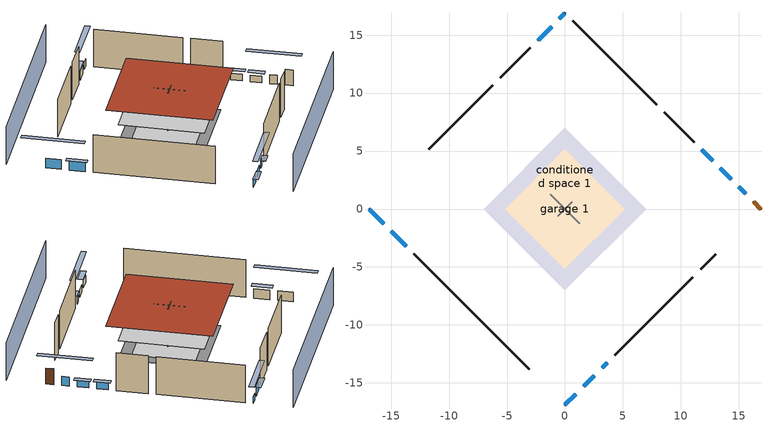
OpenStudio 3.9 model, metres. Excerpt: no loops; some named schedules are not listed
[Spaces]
conditioned space 1
 floor to garage 1 (Floor1 construction): -5.17,0 0,5.17 5.17,0 0,-5.17 z0
 floor foundation (Slab2 construction): -6.99,0 0,6.99 6.99,0 0,-6.99 z0
 floor adiabatic (AdiabaticFloorConstruction): -6.99,0 0,6.99 6.99,0 0,-6.99 z2.44
 wall outside (Wall3 construction): -13.05,-3.86 -3.1,-13.8 z0:4.88
 wall outside (Wall4 construction): -6.23,10.68 -11.75,5.15 z0:4.88
 wall outside (Wall7 construction): 7.9,9 0.66,16.25 z0:4.88
 wall outside (Wall8 construction): 4.3,-12.61 11.04,-5.87 z0:4.88
 wall outside (AdiabaticWallConstruction): -16.91,0 -15.63,-1.27 / -14.98,-1.93 -13.71,-3.2 z0:1.22; 0,16.91 -0.51,16.4 z0:0.95; -1.16,15.74 -2.33,14.58 z0:1.07; 15.6,1.3 14.98,1.92 z0:1.16; 14.33,2.58 13.4,3.51 z0:0.85; 12.74,4.17 11.8,5.1 z0:0.89; 1.6,-15.31 2.54,-14.37 / 0,-16.91 0.94,-15.96 z0:0.92; 3.19,-13.71 3.64,-13.26 z0:0.86
 wall outside (AdiabaticWallConstruction 1): 16.91,0 16.26,0.65 z0:2.03
 wall to garage 1 (Wall5 construction): 1.29,-1.29 -1.29,1.29 z0:4.88
 wall to garage 1 (Wall6 construction): 0.65,0.65 -0.65,-0.65 z0:4.88
 window (WindowConstruction): -16.91,0 -15.63,-1.27 z0:1.22
 window (WindowConstruction 1): -14.98,-1.93 -13.71,-3.2 z0:1.22
 window (WindowConstruction 2): 0,16.91 -0.51,16.4 z0:0.94
 window (WindowConstruction 3): -1.16,15.74 -2.33,14.58 z0:1.07
 window (WindowConstruction 4): 15.6,1.3 14.98,1.92 z0:1.16
 window (WindowConstruction 5): 14.33,2.58 13.4,3.51 z0:0.85
 window (WindowConstruction 6): 12.74,4.17 11.8,5.1 z0:0.88
 window (WindowConstruction 7): 1.6,-15.31 2.54,-14.37 z0:0.91
 window (WindowConstruction 8): 3.2,-13.71 3.64,-13.26 z0:0.85
 window (WindowConstruction 9): 0,-16.91 0.94,-15.96 z0:0.91
 door (Door): 16.91,0 16.26,0.65 z0:2.03
 ceiling adiabatic (AdiabaticFloorConstruction): 0,-6.99 6.99,0 0,6.99 -6.99,0 z2.44
 roof outside (Roof1 construction): 0,8.69 -8.69,0 0,-8.69 8.69,0 z4.88
garage 1
 floor foundation (Slab1 construction): -5.17,0 0,5.17 5.17,0 0,-5.17 z0
 wall outside (Wall1 construction): -2.99,13.92 -5.57,11.33 z0:4.88
 wall outside (Wall2 construction): 11.15,5.76 8.56,8.35 z0:4.88
 wall outside (Wall9 construction): 11.7,-5.21 12.99,-3.92 z0:4.88
shading: 3.23,-20.14 20.14,-3.23 / -3.23,20.14 -20.14,3.23 z0:4.88; -13.69,-3.21 -18.85,1.94 -19.28,1.51 -14.13,-3.64 z3.96; -13.49,-3.42 -15.19,-1.71 -15.62,-2.14 -13.92,-3.85 z1.52; -2.45,14.46 1.94,18.85 1.51,19.28 -2.88,14.89 z3.69; -2.54,14.36 -0.95,15.96 -1.38,16.39 -2.97,14.79 z1.37; 13.04,3.86 17.54,-0.64 17.97,-0.21 13.48,4.29 z3.9; 13.18,3.73 14.54,2.36 14.97,2.79 13.61,4.16 z1.16; 11.59,5.32 12.95,3.95 13.39,4.38 12.02,5.75 z1.19; 4.48,-12.43 -0.34,-17.25 0.09,-17.68 4.91,-12.86 z3.66; 3.86,-13.05 2.98,-13.93 3.41,-14.36 4.29,-13.48 z1.16; 1.16,-15.75 -0.22,-17.12 0.22,-17.55 1.59,-16.18 z1.22
[Site]
Portland Intl Arpt_OR: Latitude {deg}=45.59; Longitude {deg}=-122.6; Time Zone {hr}=-8; Elevation {m}=33; Terrain=Suburbs; Keep Site Location Information=Yes
[Site:GroundTemperature:Shallow]
10.2558, 8.96328, 8.85977, 9.47314, 11.9355, 14.3863, 16.5111, 17.8571, 17.9714, 16.8767, 14.8061, 12.4304
[Site:WaterMainsTemperature]
Calculation Method=Schedule; Temperature Schedule=mains temperature schedule
[Building]
Building 1
[Material] Roughness=Rough
Name | Thickness {m} | Conductivity {W/m-K} | Density {kg/m3} | Specific Heat {J/kg-K} | Thermal Absorptance | Solar Absorptance | Visible Absorptance
asphalt or fiberglass shingles | 0.00635 | 0.162714 | 1121.4 | 1465.45 | 0.9 | 0.85 | 0.85
roof rigid ins | 0.103632 | 0.029427 | 32.04 | 1214.23 | 0.9 | 0.7 | 0.7
osb sheathing 0.75 in. | 0.01905 | 0.115458 | 512.64 | 1214.23 | 0.9 | 0.7 | 0.7
roof stud and cavity | 0.2032 | 0.161866 | 78.34581 | 1123.46 | 0.9 | 0.7 | 0.7
gypsum board | 0.0127 | 0.160291 | 801 | 837.4 | 0.9 | 0.6 | 0.6
wood siding | 0.0254 | 0.102417 | 544.68 | 1172.36 | 0.9 | 0.85 | 0.85
osb sheathing 0.5 in. | 0.0127 | 0.115458 | 512.64 | 1214.23 | 0.9 | 0.7 | 0.7
wall stud and cavity | 0.1397 | 0.727959 | 139.0536 | 1170.24 | 0.9 | 0.6 | 0.6
wall stud and cavity 1 | 0.1397 | 0.550994 | 139.0536 | 1170.24 | 0.9 | 0.7 | 0.7
osb sheathing 0.5 in. 1; osb sheathing 0.5 in. 2 | 0.0127 | 0.115458 | 512.64 | 1214.23
wall stud and cavity 2 | 0.1397 | 0.335416 | 139.0536 | 1170.24 | 0.9 | 0.7 | 0.7
floor stud and cavity | 0.1397 | 0.923637 | 92.3553 | 1139.71 | 0.9 | 0.7 | 0.7
floor covering | 0.0127 | 0.0433444 | 54.468 | 1339.84 | 0.9 | 0.6 | 0.6
concrete 4.0 in. | 0.1016 | 1.803125 | 2242.8 | 837.4 | 0.9 | 0.7 | 0.7
floor covering 1 | 0.0127 | 0.0450781 | 54.468 | 1339.84 | 0.9 | 0.9 | 0.9
wood siding 1; wood siding 2 | 0.0254 | 0.102417 | 544.68 | 1172.36
wall rigid ins; floor rigid ins | 0.512978 | 0.029427 | 32.04 | 1214.23 | 0.9 | 0.7 | 0.7
wall stud and cavity 3 | 0.0889 | 0.380278 | 52.3479 | 1209.89 | 0.9 | 0.7 | 0.7
door material | 0.04445 | 0.0612267 | 512.64 | 1214.23 | 0.9 | 0.7 | 0.7
floor stud and cavity 1 | 0.1397 | 1.75129 | 37.0049 | 1207.88 | 0.9 | 0.7 | 0.7
wall stud and cavity 4 | 0.0889 | 0.391764 | 83.0341 | 1211.67 | 0.9 | 0.7 | 0.7
furniture material conditioned space 1; furniture material garage 1 | 0.1524 | 0.115458 | 640.8 | 1214.23 | 0.9 | 0.6 | 0.6
[Construction]
Roof1 construction: asphalt or fiberglass shingles, roof rigid ins, osb sheathing 0.75 in., roof stud and cavity, gypsum board
Wall1 construction; Wall2 construction: wood siding, osb sheathing 0.5 in., wall stud and cavity
Wall3 construction; Wall4 construction: wood siding, osb sheathing 0.5 in., wall stud and cavity 1, gypsum board
Wall5 construction: osb sheathing 0.5 in. 1, wall stud and cavity 2, gypsum board
Wall6 construction: osb sheathing 0.5 in. 2, wall stud and cavity 2, gypsum board
Wall7 construction; Wall8 construction: wood siding, osb sheathing 0.5 in. 2, wall stud and cavity 1, gypsum board
Wall9 construction: wood siding, osb sheathing 0.5 in. 2, wall stud and cavity
Floor1 construction: floor stud and cavity, osb sheathing 0.75 in., floor covering
Slab1 construction: concrete 4.0 in.
Slab2 construction: concrete 4.0 in., floor covering 1
WindowConstruction; WindowConstruction 1; WindowConstruction 2; WindowConstruction 3; WindowConstruction 4; WindowConstruction 5; WindowConstruction 6; WindowConstruction 7; WindowConstruction 8; WindowConstruction 9: WindowMaterial
AdiabaticWallConstruction: wood siding 1, wall rigid ins, wall stud and cavity 3, gypsum board
Door: door material
AdiabaticWallConstruction 1: wood siding 2, wall rigid ins, wall stud and cavity 3, gypsum board
AdiabaticFloorConstruction: floor stud and cavity 1, floor rigid ins, osb sheathing 0.75 in., floor covering
PartitionWallConstruction: gypsum board, wall stud and cavity 4, gypsum board
furniture construction conditioned space 1: furniture material conditioned space 1
furniture construction garage 1: furniture material garage 1
[WindowMaterial:SimpleGlazingSystem]
WindowMaterial: U-Factor {W/m2-K}=2.78222; Solar Heat Gain Coefficient=0.56
[ThermalZone] Multiplier=1; Use Ideal Air Loads=No
Name | Volume {m3} | Thermostat
conditioned space | 606.66 | conditioned space temperature setpoint
garage | 130.484
[Sizing:Zone] Zone Cooling Design Supply Air Temperature Input Method=SupplyAirTemperature; Zone Cooling Design Supply Air Temperature {C}=14; Zone Cooling Design Supply Air Temperature Difference {deltaC}=11.11; Zone Heating Design Supply Air Temperature Input Method=SupplyAirTemperature; Zone Heating Design Supply Air Temperature {C}=40; Zone Heating Design Supply Air Temperature Difference {deltaC}=11.11; Zone Cooling Design Supply Air Humidity Ratio {kg-H2O/kg-air}=0.0085; Zone Heating Design Supply Air Humidity Ratio {kg-H2O/kg-air}=0.008; Cooling Design Air Flow Method=DesignDay; Heating Design Air Flow Method=DesignDay; Account for Dedicated Outdoor Air System=No; Dedicated Outdoor Air System Control Strategy=NeutralSupplyAir; Dedicated Outdoor Air Low Setpoint Temperature for Design {C}=autosize; Dedicated Outdoor Air High Setpoint Temperature for Design {C}=autosize; Zone Load Sizing Method=Sensible Load Only No Latent Load; Zone Latent Cooling Design Supply Air Humidity Ratio Input Method=HumidityRatioDifference; Zone Cooling Design Supply Air Humidity Ratio Difference {kgWater/kgDryAir}=0.005; Zone Latent Heating Design Supply Air Humidity Ratio Input Method=HumidityRatioDifference; Zone Humidification Design Supply Air Humidity Ratio Difference {kgWater/kgDryAir}=0.005; Sizing Option=Coincident
conditioned space; garage
[Space]
Name | Thermal Zone | Volume {m3}
conditioned space 1 | conditioned space | 606.66
garage 1 | garage | 130.484
[ThermostatSetpoint:DualSetpoint]
conditioned space temperature setpoint: Heating Setpoint Temperature Schedule=heating setpoint; Cooling Setpoint Temperature Schedule=cooling setpoint; Temperature Difference Between Cutout And Setpoint {deltaC}=0
[Foundation:Kiva] Wall Height Above Grade {m}=0.1016; Wall Depth Below Slab {m}=0.2032
Name | Initial Indoor Air Temperature {C}
Foundation Kiva 1 | 13.4258
Foundation Kiva 2 | 20
[Foundation:Kiva:Settings]
Soil Conductivity {W/m-K}=0.8655; Soil Density {kg/m3}=1842.3; Soil Specific Heat {J/kg-K}=418.7; Ground Solar Absorptivity=0.9; Ground Thermal Absorptivity=0.9; Ground Surface Roughness {m}=0.03; Far-Field Width {m}=40; Deep-Ground Boundary Condition=ZeroFlux; Deep-Ground Depth {m}=40; Minimum Cell Dimension {m}=0.2; Maximum Cell Growth Coefficient=3; Simulation Timestep=Timestep
[SurfaceProperty:ExposedFoundationPerimeter] Exposed Perimeter Calculation Method=TotalExposedPerimeter
Name | Total Exposed Perimeter {m}
Slab1 | 18.288
Slab2 | 35.57016
[SurfaceProperty:IncidentSolarMultiplier] Incident Solar Multiplier=1; Incident Solar Multiplier Schedule=trans schedule winter=0.85 summer=0.7
Window1; Window2; Window3; Window4; Window5; Window6; Window7; Window8; Window9; Window10
[InternalMass:Definition] Design Level Calculation Method=SurfaceArea
Name | Construction | Surface Area {m2}
partition wall mass | PartitionWallConstruction | 248.794
furniture mass conditioned space 1 | furniture construction conditioned space 1 | 99.51774
furniture mass garage 1 | furniture construction garage 1 | 5.35122
[InternalMass] Multiplier=1
Name | Internal Mass Definition | Space or SpaceType
partition wall mass | partition wall mass | conditioned space 1
furniture mass conditioned space 1 | furniture mass conditioned space 1 | conditioned space 1
furniture mass garage 1 | furniture mass garage 1 | garage 1
[External:File]
External File 1: File=in.schedules.csv
[ElectricEquipment:Definition] Design Level Calculation Method=EquipmentLevel
Name | Design Level {W} | Fraction Latent | Fraction Radiant | Fraction Lost
ceiling fan | 16.8392 | 0 | 0.558 | 0
clothes washer | 1473.38 | 0.03 | 0.162 | 0.7
clothes dryer | 8078.42 | 0.015 | 0.081 | 0.85
dishwasher | 694.961 | 0.3 | 0.18 | 0.4
fridge | 49.4292 | 0 | 0.6 | 0
cooking range | 1799.09 | 0.08 | 0.432 | 0.2
misc tv | 627.433 | 0 | 0.6 | 0
misc plug loads | 387.995 | 0.021 | 0.558 | 0.049
whole house fan; mech vent house fan | 0 | 0 | 0 | 1
mech vent house fan cfis | 0 | 0 | 0 | 0
mech vent range fan 0 | 30 | 0 | 0 | 1
mech vent bath fan 0 | 45 | 0 | 0 | 1
[ElectricEquipment] Space or SpaceType=conditioned space 1
Name | Electric Equipment Definition | Schedule
ceiling fan | ceiling fan | ceiling_fan
clothes washer | clothes washer | clothes_washer
clothes dryer | clothes dryer | clothes_dryer
dishwasher | dishwasher | dishwasher
fridge | fridge | fridge schedule
cooking range | cooking range | cooking_range
misc tv | misc tv | plug_loads_tv
misc plug loads | misc plug loads | plug_loads_other
whole house fan | whole house fan | Always On Discrete
mech vent house fan | mech vent house fan | mech vent house fan schedule
mech vent house fan cfis | mech vent house fan cfis | mech vent house fan cfis schedule
mech vent range fan 0 | mech vent range fan 0 | mech vent range fan 0 schedule
mech vent bath fan 0 | mech vent bath fan 0 | mech vent bath fan 0 schedule
[EnergyManagementSystem:Sensor]
Name | Output Variable or Output Meter Index Key | Output Variable or Output Meter
water_heater_amb_temp | garage | Zone Mean Air Temperature
water_heater_amb_rh | garage | Zone Air Relative Humidity
water_heater_T_set | water heater setpoint | Schedule Value
fridge_tin_s; tin_s | conditioned space | Zone Mean Air Temperature
out_pb_s |  | Site Outdoor Air Barometric Pressure
out_wt_s |  | Site Outdoor Air Humidity Ratio
win_s | conditioned space | Zone Air Humidity Ratio
site_vw_s |  | Site Wind Speed
tout_s | conditioned space | Zone Outdoor Air Drybulb Temperature
cool_season | cooling season schedule | Schedule Value
natural_vent_s | natural vent schedule | Schedule Value
htg_sp_s | heating setpoint | Schedule Value
clg_sp_s | cooling setpoint | Schedule Value
mech_vent_range_fan_0_sch_s | mech vent range fan 0 schedule | Schedule Value
mech_vent_bath_fan_0_sch_s | mech vent bath fan 0 schedule | Schedule Value
clothes_dryer_exhaust_0_sch_s | clothes_dryer | Schedule Value
conditioned_space_htg_unmet_s | conditioned space | Zone Heating Setpoint Not Met Time
conditioned_space_clg_unmet_s | conditioned space | Zone Cooling Setpoint Not Met Time
htg_load_cond |  | Heating:EnergyTransfer:Zone:CONDITIONED SPACE
clg_load_cond |  | Cooling:EnergyTransfer:Zone:CONDITIONED SPACE
s_conv | Floor1 | Surface Inside Face Convection Heat Gain Energy
s_ig | Floor1 | Surface Inside Face Internal Gains Radiation Heat Gain Energy
s_sol | Floor1 | Surface Inside Face Solar Radiation Heat Gain Energy
s_lgt | Floor1 | Surface Inside Face Lights Radiation Heat Gain Energy
s_surf | Floor1 | Surface Inside Face Net Surface Thermal Radiation Heat Gain Energy
s_conv_1 | inferred conditioned ceiling | Surface Inside Face Convection Heat Gain Energy
s_ig_1 | inferred conditioned ceiling | Surface Inside Face Internal Gains Radiation Heat Gain Energy
s_sol_1 | inferred conditioned ceiling | Surface Inside Face Solar Radiation Heat Gain Energy
s_lgt_1 | inferred conditioned ceiling | Surface Inside Face Lights Radiation Heat Gain Energy
s_surf_1 | inferred conditioned ceiling | Surface Inside Face Net Surface Thermal Radiation Heat Gain Energy
s_conv_2 | inferred conditioned floor | Surface Inside Face Convection Heat Gain Energy
s_ig_2 | inferred conditioned floor | Surface Inside Face Internal Gains Radiation Heat Gain Energy
s_sol_2 | inferred conditioned floor | Surface Inside Face Solar Radiation Heat Gain Energy
s_lgt_2 | inferred conditioned floor | Surface Inside Face Lights Radiation Heat Gain Energy
s_surf_2 | inferred conditioned floor | Surface Inside Face Net Surface Thermal Radiation Heat Gain Energy
s_conv_3 | Roof1 | Surface Inside Face Convection Heat Gain Energy
s_ig_3 | Roof1 | Surface Inside Face Internal Gains Radiation Heat Gain Energy
s_sol_3 | Roof1 | Surface Inside Face Solar Radiation Heat Gain Energy
s_lgt_3 | Roof1 | Surface Inside Face Lights Radiation Heat Gain Energy
s_surf_3 | Roof1 | Surface Inside Face Net Surface Thermal Radiation Heat Gain Energy
s_conv_4 | Slab2 | Surface Inside Face Convection Heat Gain Energy
s_ig_4 | Slab2 | Surface Inside Face Internal Gains Radiation Heat Gain Energy
s_sol_4 | Slab2 | Surface Inside Face Solar Radiation Heat Gain Energy
s_lgt_4 | Slab2 | Surface Inside Face Lights Radiation Heat Gain Energy
s_surf_4 | Slab2 | Surface Inside Face Net Surface Thermal Radiation Heat Gain Energy
ss_sol | Door1 | Surface Inside Face Solar Radiation Heat Gain Energy
ss_lgt | Door1 | Surface Inside Face Lights Radiation Heat Gain Energy
ss_conv | Door1 | Surface Inside Face Convection Heat Gain Energy
ss_ig | Door1 | Surface Inside Face Internal Gains Radiation Heat Gain Energy
ss_surf | Door1 | Surface Inside Face Net Surface Thermal Radiation Heat Gain Energy
ss_conv_1 | Window1 | Surface Inside Face Convection Heat Gain Energy
ss_ig_1 | Window1 | Surface Inside Face Internal Gains Radiation Heat Gain Energy
ss_surf_1 | Window1 | Surface Inside Face Net Surface Thermal Radiation Heat Gain Energy
ss_trans_in | Window1 | Surface Window Transmitted Solar Radiation Rate
ss_back_out | Window1 | Surface Window Shortwave from Zone Back Out Window Heat Transfer Rate
ss_trans_out | Window1 | Surface Inside Face Initial Transmitted Diffuse Transmitted Out Window Solar Radiation Rate
ss_conv_2 | Window10 | Surface Inside Face Convection Heat Gain Energy
ss_ig_2 | Window10 | Surface Inside Face Internal Gains Radiation Heat Gain Energy
ss_surf_2 | Window10 | Surface Inside Face Net Surface Thermal Radiation Heat Gain Energy
ss_trans_in_1 | Window10 | Surface Window Transmitted Solar Radiation Rate
ss_back_out_1 | Window10 | Surface Window Shortwave from Zone Back Out Window Heat Transfer Rate
ss_trans_out_1 | Window10 | Surface Inside Face Initial Transmitted Diffuse Transmitted Out Window Solar Radiation Rate
ss_conv_3 | Window2 | Surface Inside Face Convection Heat Gain Energy
ss_ig_3 | Window2 | Surface Inside Face Internal Gains Radiation Heat Gain Energy
ss_surf_3 | Window2 | Surface Inside Face Net Surface Thermal Radiation Heat Gain Energy
ss_trans_in_2 | Window2 | Surface Window Transmitted Solar Radiation Rate
ss_back_out_2 | Window2 | Surface Window Shortwave from Zone Back Out Window Heat Transfer Rate
ss_trans_out_2 | Window2 | Surface Inside Face Initial Transmitted Diffuse Transmitted Out Window Solar Radiation Rate
ss_conv_4 | Window3 | Surface Inside Face Convection Heat Gain Energy
ss_ig_4 | Window3 | Surface Inside Face Internal Gains Radiation Heat Gain Energy
ss_surf_4 | Window3 | Surface Inside Face Net Surface Thermal Radiation Heat Gain Energy
ss_trans_in_3 | Window3 | Surface Window Transmitted Solar Radiation Rate
ss_back_out_3 | Window3 | Surface Window Shortwave from Zone Back Out Window Heat Transfer Rate
ss_trans_out_3 | Window3 | Surface Inside Face Initial Transmitted Diffuse Transmitted Out Window Solar Radiation Rate
ss_conv_5 | Window4 | Surface Inside Face Convection Heat Gain Energy
ss_ig_5 | Window4 | Surface Inside Face Internal Gains Radiation Heat Gain Energy
ss_surf_5 | Window4 | Surface Inside Face Net Surface Thermal Radiation Heat Gain Energy
ss_trans_in_4 | Window4 | Surface Window Transmitted Solar Radiation Rate
ss_back_out_4 | Window4 | Surface Window Shortwave from Zone Back Out Window Heat Transfer Rate
ss_trans_out_4 | Window4 | Surface Inside Face Initial Transmitted Diffuse Transmitted Out Window Solar Radiation Rate
ss_conv_6 | Window5 | Surface Inside Face Convection Heat Gain Energy
ss_ig_6 | Window5 | Surface Inside Face Internal Gains Radiation Heat Gain Energy
ss_surf_6 | Window5 | Surface Inside Face Net Surface Thermal Radiation Heat Gain Energy
ss_trans_in_5 | Window5 | Surface Window Transmitted Solar Radiation Rate
ss_back_out_5 | Window5 | Surface Window Shortwave from Zone Back Out Window Heat Transfer Rate
ss_trans_out_5 | Window5 | Surface Inside Face Initial Transmitted Diffuse Transmitted Out Window Solar Radiation Rate
ss_conv_7 | Window6 | Surface Inside Face Convection Heat Gain Energy
ss_ig_7 | Window6 | Surface Inside Face Internal Gains Radiation Heat Gain Energy
ss_surf_7 | Window6 | Surface Inside Face Net Surface Thermal Radiation Heat Gain Energy
ss_trans_in_6 | Window6 | Surface Window Transmitted Solar Radiation Rate
ss_back_out_6 | Window6 | Surface Window Shortwave from Zone Back Out Window Heat Transfer Rate
ss_trans_out_6 | Window6 | Surface Inside Face Initial Transmitted Diffuse Transmitted Out Window Solar Radiation Rate
ss_conv_8 | Window7 | Surface Inside Face Convection Heat Gain Energy
ss_ig_8 | Window7 | Surface Inside Face Internal Gains Radiation Heat Gain Energy
ss_surf_8 | Window7 | Surface Inside Face Net Surface Thermal Radiation Heat Gain Energy
ss_trans_in_7 | Window7 | Surface Window Transmitted Solar Radiation Rate
ss_back_out_7 | Window7 | Surface Window Shortwave from Zone Back Out Window Heat Transfer Rate
ss_trans_out_7 | Window7 | Surface Inside Face Initial Transmitted Diffuse Transmitted Out Window Solar Radiation Rate
ss_conv_9 | Window8 | Surface Inside Face Convection Heat Gain Energy
ss_ig_9 | Window8 | Surface Inside Face Internal Gains Radiation Heat Gain Energy
ss_surf_9 | Window8 | Surface Inside Face Net Surface Thermal Radiation Heat Gain Energy
ss_trans_in_8 | Window8 | Surface Window Transmitted Solar Radiation Rate
ss_back_out_8 | Window8 | Surface Window Shortwave from Zone Back Out Window Heat Transfer Rate
ss_trans_out_8 | Window8 | Surface Inside Face Initial Transmitted Diffuse Transmitted Out Window Solar Radiation Rate
ss_conv_10 | Window9 | Surface Inside Face Convection Heat Gain Energy
ss_ig_10 | Window9 | Surface Inside Face Internal Gains Radiation Heat Gain Energy
ss_surf_10 | Window9 | Surface Inside Face Net Surface Thermal Radiation Heat Gain Energy
ss_trans_in_9 | Window9 | Surface Window Transmitted Solar Radiation Rate
ss_back_out_9 | Window9 | Surface Window Shortwave from Zone Back Out Window Heat Transfer Rate
ss_trans_out_9 | Window9 | Surface Inside Face Initial Transmitted Diffuse Transmitted Out Window Solar Radiation Rate
s_conv_5 | Wall3 | Surface Inside Face Convection Heat Gain Energy
s_ig_5 | Wall3 | Surface Inside Face Internal Gains Radiation Heat Gain Energy
s_sol_5 | Wall3 | Surface Inside Face Solar Radiation Heat Gain Energy
s_lgt_5 | Wall3 | Surface Inside Face Lights Radiation Heat Gain Energy
s_surf_5 | Wall3 | Surface Inside Face Net Surface Thermal Radiation Heat Gain Energy
s_conv_6 | Wall4 | Surface Inside Face Convection Heat Gain Energy
s_ig_6 | Wall4 | Surface Inside Face Internal Gains Radiation Heat Gain Energy
s_sol_6 | Wall4 | Surface Inside Face Solar Radiation Heat Gain Energy
s_lgt_6 | Wall4 | Surface Inside Face Lights Radiation Heat Gain Energy
s_surf_6 | Wall4 | Surface Inside Face Net Surface Thermal Radiation Heat Gain Energy
s_conv_7 | Wall5 | Surface Inside Face Convection Heat Gain Energy
s_ig_7 | Wall5 | Surface Inside Face Internal Gains Radiation Heat Gain Energy
s_sol_7 | Wall5 | Surface Inside Face Solar Radiation Heat Gain Energy
s_lgt_7 | Wall5 | Surface Inside Face Lights Radiation Heat Gain Energy
s_surf_7 | Wall5 | Surface Inside Face Net Surface Thermal Radiation Heat Gain Energy
s_conv_8 | Wall6 | Surface Inside Face Convection Heat Gain Energy
s_ig_8 | Wall6 | Surface Inside Face Internal Gains Radiation Heat Gain Energy
s_sol_8 | Wall6 | Surface Inside Face Solar Radiation Heat Gain Energy
s_lgt_8 | Wall6 | Surface Inside Face Lights Radiation Heat Gain Energy
s_surf_8 | Wall6 | Surface Inside Face Net Surface Thermal Radiation Heat Gain Energy
s_conv_9 | Wall7 | Surface Inside Face Convection Heat Gain Energy
s_ig_9 | Wall7 | Surface Inside Face Internal Gains Radiation Heat Gain Energy
s_sol_9 | Wall7 | Surface Inside Face Solar Radiation Heat Gain Energy
s_lgt_9 | Wall7 | Surface Inside Face Lights Radiation Heat Gain Energy
s_surf_9 | Wall7 | Surface Inside Face Net Surface Thermal Radiation Heat Gain Energy
s_conv_10 | Wall8 | Surface Inside Face Convection Heat Gain Energy
s_ig_10 | Wall8 | Surface Inside Face Internal Gains Radiation Heat Gain Energy
s_sol_10 | Wall8 | Surface Inside Face Solar Radiation Heat Gain Energy
[OtherEquipment:Definition] Design Level Calculation Method=EquipmentLevel
Name | Design Level {W} | Fraction Latent | Fraction Radiant | Fraction Lost
water heater sens; mech vent house fan sensible load | 0 | 0 | 0 | 0
water heater lat; mech vent house fan latent load | 0 | 1 | 0 | 0
water heater energy adjustment1 | 0.01 | 0 | 0 | 1
clothes dryer 2 | 0 | 0.015 | 0.081 | 0.85
cooking range 2 | 0 | 0.08 | 0.432 | 0.2
general water use sensible | -43.4886 | 0 | 0.6 | 0
general water use latent | 44.1266 | 1 | 0 | 0
[OtherEquipment]
Name | Other Equipment Definition | Space or SpaceType | Schedule | Fuel Type
water heater sens | water heater sens | garage 1 | Always On Discrete
water heater lat | water heater lat | garage 1 | Always On Discrete
water heater energy adjustment1 | water heater energy adjustment1 | garage 1 | Always On Discrete | Electricity
clothes dryer 1 | clothes dryer 2 | conditioned space 1 | clothes_dryer | Electricity
cooking range 1 | cooking range 2 | conditioned space 1 | cooking_range | Electricity
general water use sensible | general water use sensible | conditioned space 1 | general water use schedule
general water use latent | general water use latent | conditioned space 1 | general water use schedule
mech vent house fan sensible load | mech vent house fan sensible load | conditioned space 1 | Always On Discrete
mech vent house fan latent load | mech vent house fan latent load | conditioned space 1 | Always On Discrete
[WaterUse:Equipment:Definition]
Name | Peak Flow Rate {m3/s}
clothes washer | 1.87639e-05
dishwasher | 1.22249e-05
[Lights:Definition] Design Level Calculation Method=LightingLevel; Fraction Radiant=0.6; Fraction Visible=0.2; Return Air Fraction=0
Name | Lighting Level {W}
interior lighting | 460.811
garage lighting | 11.2788
[Lights] Fraction Replaceable=1
Name | Lights Definition | Space or SpaceType | Schedule
interior lighting | interior lighting | conditioned space 1 | lighting_interior
garage lighting | garage lighting | garage 1 | lighting_garage
[Exterior:Lights:Definition]
exterior lighting: Design Level {W}=8.97151
[Exterior:Lights]
exterior lighting: Exterior Lights Definition=exterior lighting; Schedule=exterior lighting schedule
[People:Definition]
occupants: Number of People Calculation Method=People; Number of People {people}=2; Fraction Radiant=0.314171; Sensible Heat Fraction=0.56303; Carbon Dioxide Generation Rate {m3/s-W}=0; Enable ASHRAE 55 Comfort Warnings=No; Mean Radiant Temperature Calculation Type=EnclosureAveraged
[People]
occupants: People Definition=occupants; Space or SpaceType=conditioned space 1; Number of People Schedule=occupants; Activity Level Schedule=occupants activity schedule; Multiplier=1
[SpaceInfiltration:DesignFlowRate] Space or SpaceType=conditioned space 1; Schedule=Always On Discrete; Design Flow Rate Calculation Method=Flow/Space; Design Flow Rate {m3/s}=0
natural vent flow; whole house fan flow; infil flow
[SpaceInfiltration:EffectiveLeakageArea]
infil garage 1: Space or SpaceType=garage 1; Schedule=Always On Discrete; Effective Air Leakage Area {cm2}=815.51; Stack Coefficient=0.000129147; Wind Coefficient=4.38083e-05
